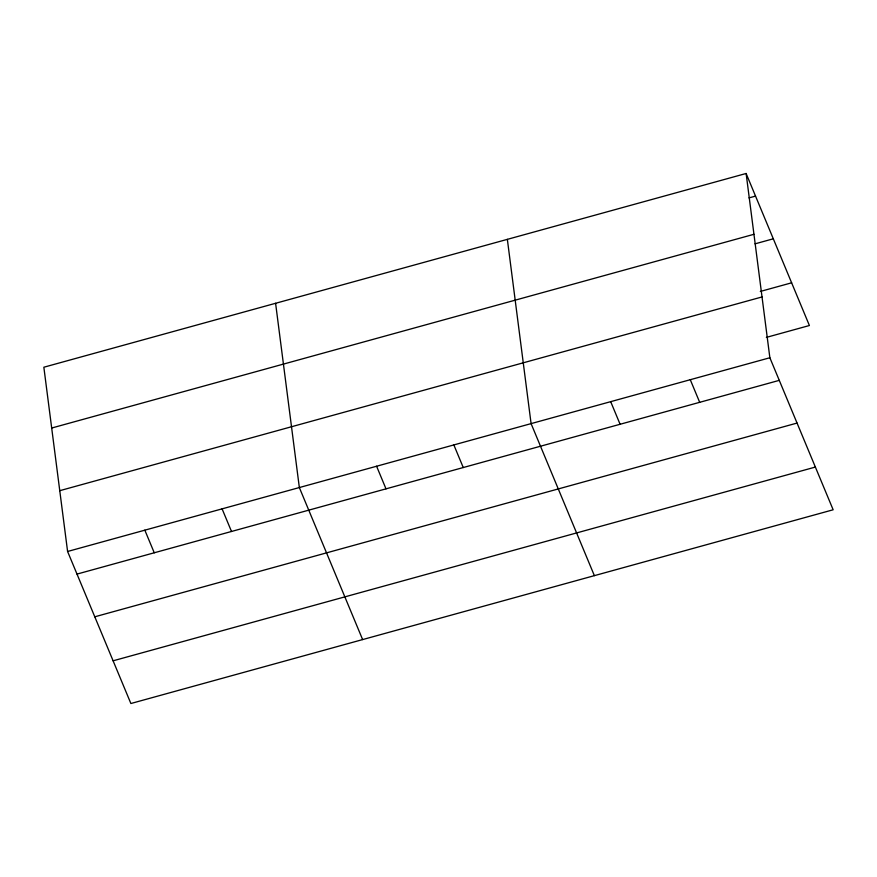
<?xml version="1.0" encoding="UTF-8"?>
<svg xmlns="http://www.w3.org/2000/svg" width="877" height="877" viewBox="0 0 877 877"><rect width="100%" height="100%" fill="white"/><g stroke="black" fill="none" stroke-linecap="round" stroke-linejoin="round"><path stroke-width="1.32" d="M746.119 173.482L43.85 367.222L67.595 551.48L130.881 703.518L833.15 509.778L769.863 357.75L746.119 173.482L809.405 325.52L766.355 337.393M749.013 197.895L755.535 196.097M51.688 428.031L753.957 234.291M755.042 243.839L773.317 238.796M760.315 291.449L791.635 282.811M59.757 490.682L762.036 296.941M67.595 551.48L769.863 357.75M77.001 574.095L779.28 380.355M94.782 616.805L797.05 423.065M113.1 660.809L815.369 467.068M690.276 379.708L699.682 402.313M610.688 401.666L620.094 424.271M594.376 575.652L531.089 423.613L507.355 239.355M453.847 444.924L463.253 467.54M376.595 466.235L386.001 488.851M362.629 639.585L299.342 487.546L275.597 303.289M222.089 508.857L231.506 531.473M144.837 530.168L154.253 552.784"/></g></svg>
